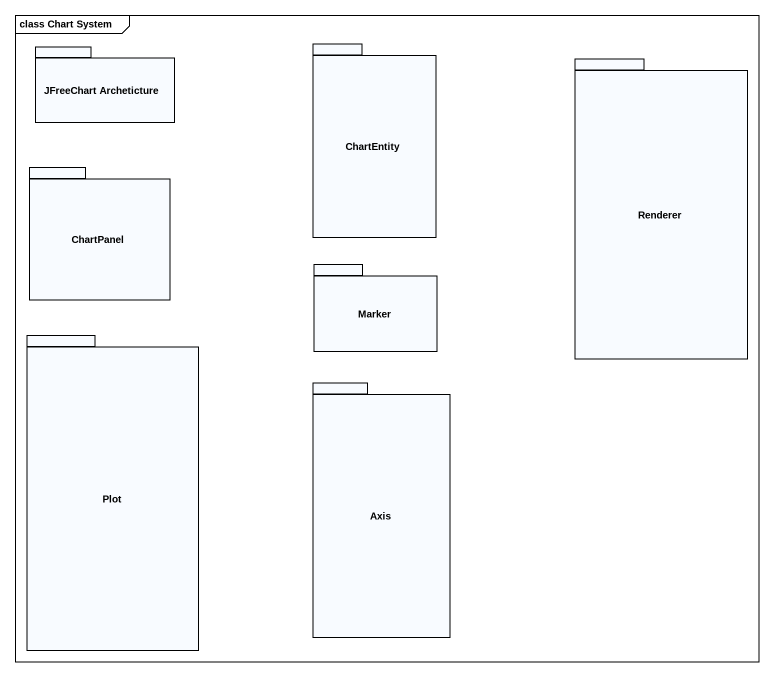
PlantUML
@startuml
mainframe class Chart System
package "JFreeChart Archeticture" as JFreeChart_Archeticture {
}
package ChartEntity {
}
package Renderer {
}
package ChartPanel {
}
package Marker {
}
package Plot {
}
package Axis {
}
@enduml
